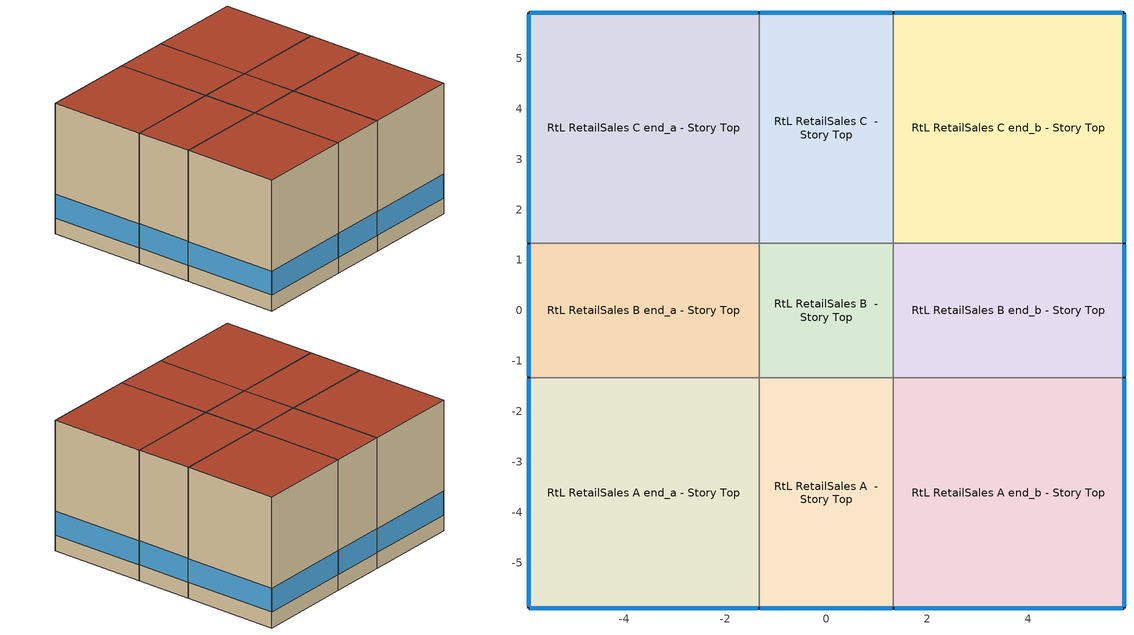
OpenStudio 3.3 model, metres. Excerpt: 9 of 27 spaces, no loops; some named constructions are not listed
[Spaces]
RtL RetailSales A end_a - Story Top
 floor adiabatic (DEER Uncarpeted 4in Slab Floor): -5.9,-5.9 -5.9,-1.33 -1.33,-1.33 -1.33,-5.9 z6.25
 wall outside: -5.9,-1.33 -5.9,-5.9 -1.33,-5.9 z6.25:12.5
 wall to RtL RetailSales B end_a - Story Top: -1.33,-1.33 -5.9,-1.33 z6.25:12.5
 wall to RtL RetailSales A  - Story Top: -1.33,-5.9 -1.33,-1.33 z6.25:12.5
 window: -5.9,-1.36 -5.9,-5.88 / -5.88,-5.9 -1.36,-5.9 z7.01:8.15
 roof outside: -1.33,-5.9 -1.33,-1.33 -5.9,-1.33 -5.9,-5.9 z12.5
RtL RetailSales B end_a - Story Top
 floor adiabatic (DEER Uncarpeted 4in Slab Floor): -5.9,-1.33 -5.9,1.33 -1.33,1.33 -1.33,-1.33 z6.25
 wall outside: -5.9,1.33 -5.9,-1.33 z6.25:12.5
 wall to RtL RetailSales C end_a - Story Top: -1.33,1.33 -5.9,1.33 z6.25:12.5
 wall to RtL RetailSales B  - Story Top: -1.33,-1.33 -1.33,1.33 z6.25:12.5
 window: -5.9,1.31 -5.9,-1.31 z7.01:8.16
 roof outside: -1.33,-1.33 -1.33,1.33 -5.9,1.33 -5.9,-1.33 z12.5
RtL RetailSales C end_a - Story Top
 floor adiabatic (DEER Uncarpeted 4in Slab Floor): -5.9,1.33 -5.9,5.9 -1.33,5.9 -1.33,1.33 z6.25
 wall outside: -1.33,5.9 -5.9,5.9 -5.9,1.33 z6.25:12.5
 wall to RtL RetailSales C  - Story Top: -1.33,1.33 -1.33,5.9 z6.25:12.5
 window: -5.9,5.88 -5.9,1.36 / -1.36,5.9 -5.88,5.9 z7.01:8.15
 roof outside: -1.33,1.33 -1.33,5.9 -5.9,5.9 -5.9,1.33 z12.5
RtL RetailSales A  - Story Top
 floor adiabatic (DEER Uncarpeted 4in Slab Floor): -1.33,-5.9 -1.33,-1.33 1.33,-1.33 1.33,-5.9 z6.25
 wall outside: -1.33,-5.9 1.33,-5.9 z6.25:12.5
 wall to RtL RetailSales B  - Story Top: 1.33,-1.33 -1.33,-1.33 z6.25:12.5
 wall to RtL RetailSales A end_b - Story Top: 1.33,-5.9 1.33,-1.33 z6.25:12.5
 window: -1.31,-5.9 1.31,-5.9 z7.01:8.16
 roof outside: 1.33,-5.9 1.33,-1.33 -1.33,-1.33 -1.33,-5.9 z12.5
RtL RetailSales B  - Story Top
 floor adiabatic (DEER Uncarpeted 4in Slab Floor): -1.33,-1.33 -1.33,1.33 1.33,1.33 1.33,-1.33 z6.25
 wall to RtL RetailSales C  - Story Top: 1.33,1.33 -1.33,1.33 z6.25:12.5
 wall to RtL RetailSales B end_b - Story Top: 1.33,-1.33 1.33,1.33 z6.25:12.5
 roof outside: 1.33,-1.33 1.33,1.33 -1.33,1.33 -1.33,-1.33 z12.5
RtL RetailSales C  - Story Top
 floor adiabatic (DEER Uncarpeted 4in Slab Floor): -1.33,1.33 -1.33,5.9 1.33,5.9 1.33,1.33 z6.25
 wall outside: 1.33,5.9 -1.33,5.9 z6.25:12.5
 wall to RtL RetailSales C end_b - Story Top: 1.33,1.33 1.33,5.9 z6.25:12.5
 window: 1.31,5.9 -1.31,5.9 z7.01:8.16
 roof outside: 1.33,1.33 1.33,5.9 -1.33,5.9 -1.33,1.33 z12.5
RtL RetailSales A end_b - Story Top
 floor adiabatic (DEER Uncarpeted 4in Slab Floor): 1.33,-5.9 1.33,-1.33 5.9,-1.33 5.9,-5.9 z6.25
 wall outside: 1.33,-5.9 5.9,-5.9 5.9,-1.33 z6.25:12.5
 wall to RtL RetailSales B end_b - Story Top: 5.9,-1.33 1.33,-1.33 z6.25:12.5
 window: 5.9,-5.88 5.9,-1.36 / 1.36,-5.9 5.88,-5.9 z7.01:8.15
 roof outside: 5.9,-5.9 5.9,-1.33 1.33,-1.33 1.33,-5.9 z12.5
RtL RetailSales B end_b - Story Top
 floor adiabatic (DEER Uncarpeted 4in Slab Floor): 1.33,-1.33 1.33,1.33 5.9,1.33 5.9,-1.33 z6.25
 wall outside: 5.9,-1.33 5.9,1.33 z6.25:12.5
 wall to RtL RetailSales C end_b - Story Top: 5.9,1.33 1.33,1.33 z6.25:12.5
 window: 5.9,-1.31 5.9,1.31 z7.01:8.16
 roof outside: 5.9,-1.33 5.9,1.33 1.33,1.33 1.33,-1.33 z12.5
RtL RetailSales C end_b - Story Top
 floor adiabatic (DEER Uncarpeted 4in Slab Floor): 1.33,1.33 1.33,5.9 5.9,5.9 5.9,1.33 z6.25
 wall outside: 5.9,1.33 5.9,5.9 1.33,5.9 z6.25:12.5
 window: 5.88,5.9 1.36,5.9 / 5.9,1.36 5.9,5.88 z7.01:8.15
 roof outside: 5.9,1.33 5.9,5.9 1.33,5.9 1.33,1.33 z12.5
[SizingPeriod:DesignDay] Barometric Pressure {Pa}=100977; Sky Clearness=0; Rain Indicator=No; Snow Indicator=No; Day of Month=21; Daylight Saving Time Indicator=No; Humidity Condition Type=Wetbulb; Dry-Bulb Temperature Range Modifier Type=DefaultMultipliers
Name | Maximum Dry-Bulb Temperature {C} | Daily Dry-Bulb Temperature Range {deltaC} | Wind Speed {m/s} | Wind Direction {deg} | Month | Day Type | Wetbulb or DewPoint at Maximum Dry-Bulb {C} | Solar Model Indicator | ASHRAE Clear Sky Optical Depth for Beam Irradiance | ASHRAE Clear Sky Optical Depth for Diffuse Irradiance
Fullerton Municipal Ann Htg 99% Condns DB 1 | 6 | 0 | 0.6 | 90 | 12 | WinterDesignDay | 6 | ASHRAEClearSky
Fullerton Municipal Ann Htg 99.6% Condns DB 1 | 4 | 0 | 0.6 | 90 | 12 | WinterDesignDay | 4 | ASHRAEClearSky
Fullerton Municipal Ann Htg Wind 99% Condns WS=>MCDB 1 | 18.7 | 0 | 7.3 | 90 | 12 | WinterDesignDay | 18.7 | ASHRAEClearSky
Fullerton Municipal April .4% Condns DB=>MCWB 1 | 36 | 10 | 3 | 200 | 4 | SummerDesignDay | 15.3 | ASHRAETau | 0.326 | 2.495
Fullerton Municipal April .4% Condns WB=>MCDB 1 | 26.9 | 10 | 3 | 200 | 4 | SummerDesignDay | 18.3 | ASHRAETau | 0.326 | 2.495
Fullerton Municipal August .4% Condns DB=>MCWB 1 | 36.2 | 10.7 | 3 | 200 | 8 | SummerDesignDay | 20.8 | ASHRAETau | 0.361 | 2.428
Fullerton Municipal August .4% Condns WB=>MCDB 1 | 32.3 | 10.7 | 3 | 200 | 8 | SummerDesignDay | 23.4 | ASHRAETau | 0.361 | 2.428
Fullerton Municipal December .4% Condns DB=>MCWB 1 | 27.2 | 12 | 3 | 200 | 12 | SummerDesignDay | 13.3 | ASHRAETau | 0.331 | 2.613
Fullerton Municipal December .4% Condns WB=>MCDB 1 | 21.1 | 12 | 3 | 200 | 12 | SummerDesignDay | 15.8 | ASHRAETau | 0.331 | 2.613
Fullerton Municipal February .4% Condns DB=>MCWB 1 | 30 | 10.8 | 3 | 200 | 2 | SummerDesignDay | 13.6 | ASHRAETau | 0.345 | 2.545
Fullerton Municipal February .4% Condns WB=>MCDB 1 | 25.1 | 10.8 | 3 | 200 | 2 | SummerDesignDay | 16.2 | ASHRAETau | 0.345 | 2.545
Fullerton Municipal January .4% Condns DB=>MCWB 1 | 28.9 | 12 | 3 | 200 | 1 | SummerDesignDay | 13.7 | ASHRAETau | 0.334 | 2.624
Fullerton Municipal January .4% Condns WB=>MCDB 1 | 23.3 | 12 | 3 | 200 | 1 | SummerDesignDay | 16.3 | ASHRAETau | 0.334 | 2.624
Fullerton Municipal July .4% Condns DB=>MCWB 1 | 33.9 | 9.9 | 3 | 200 | 7 | SummerDesignDay | 21.4 | ASHRAETau | 0.35 | 2.411
Fullerton Municipal July .4% Condns WB=>MCDB 1 | 31.6 | 9.9 | 3 | 200 | 7 | SummerDesignDay | 23.6 | ASHRAETau | 0.35 | 2.411
Fullerton Municipal June .4% Condns DB=>MCWB 1 | 33.8 | 8.7 | 3 | 200 | 6 | SummerDesignDay | 20.6 | ASHRAETau | 0.336 | 2.423
Fullerton Municipal June .4% Condns WB=>MCDB 1 | 30.6 | 8.7 | 3 | 200 | 6 | SummerDesignDay | 21.6 | ASHRAETau | 0.336 | 2.423
Fullerton Municipal March .4% Condns DB=>MCWB 1 | 32.1 | 10.4 | 3 | 200 | 3 | SummerDesignDay | 15.9 | ASHRAETau | 0.338 | 2.524
Fullerton Municipal March .4% Condns WB=>MCDB 1 | 26 | 10.4 | 3 | 200 | 3 | SummerDesignDay | 17.8 | ASHRAETau | 0.338 | 2.524
Fullerton Municipal May .4% Condns DB=>MCWB 1 | 34 | 9.1 | 3 | 200 | 5 | SummerDesignDay | 17.1 | ASHRAETau | 0.338 | 2.431
Fullerton Municipal May .4% Condns WB=>MCDB 1 | 27.5 | 9.1 | 3 | 200 | 5 | SummerDesignDay | 20.3 | ASHRAETau | 0.338 | 2.431
Fullerton Municipal November .4% Condns DB=>MCWB 1 | 32.4 | 12.1 | 3 | 200 | 11 | SummerDesignDay | 15.7 | ASHRAETau | 0.333 | 2.61
Fullerton Municipal November .4% Condns WB=>MCDB 1 | 23.3 | 12.1 | 3 | 200 | 11 | SummerDesignDay | 17.6 | ASHRAETau | 0.333 | 2.61
Fullerton Municipal October .4% Condns DB=>MCWB 1 | 34.9 | 11 | 3 | 200 | 10 | SummerDesignDay | 18.2 | ASHRAETau | 0.36 | 2.479
Fullerton Municipal October .4% Condns WB=>MCDB 1 | 29.1 | 11 | 3 | 200 | 10 | SummerDesignDay | 21.6 | ASHRAETau | 0.36 | 2.479
Fullerton Municipal September .4% Condns DB=>MCWB 1 | 37.8 | 11 | 3 | 200 | 9 | SummerDesignDay | 20.5 | ASHRAETau | 0.347 | 2.519
Fullerton Municipal September .4% Condns WB=>MCDB 1 | 32.2 | 11 | 3 | 200 | 9 | SummerDesignDay | 23.2 | ASHRAETau | 0.347 | 2.519
[Schedule:Ruleset]
Name | Default Day Schedule | Summer Design Day Schedule | Winter Design Day Schedule
Clothing Schedule | Clothing Schedule Default Winter Clothes
D_RtL_OffGen_Occup_Yr | D_RtL_OffGen_Occup_Yr Default | D_RtL_OffGen_Occup_Yr Summer Design Day | D_RtL_OffGen_Occup_Yr Winter Design Day
D17_RtL_OffGen_LF_Yr | D17_RtL_OffGen_LF_Yr Default | D17_RtL_OffGen_LF_Yr Summer Design Day | D17_RtL_OffGen_LF_Yr Winter Design Day
D_RFF_Ktchn_Misc_Yr | D_RFF_Ktchn_Misc_Yr Default | D_RFF_Ktchn_Misc_Yr Summer Design Day | D_RFF_Ktchn_Misc_Yr Winter Design Day
D_RtL_OffGen_Misc_Yr | D_RtL_OffGen_Misc_Yr Default | D_RtL_OffGen_Misc_Yr Summer Design Day | D_RtL_OffGen_Misc_Yr Winter Design Day
D17_RtL_Sales_LF_Yr | D17_RtL_Sales_LF_Yr Default | D17_RtL_Sales_LF_Yr Summer Design Day | D17_RtL_Sales_LF_Yr Winter Design Day
D17_RtL_Work_LF_Yr | D17_RtL_Work_LF_Yr Default | D17_RtL_Work_LF_Yr Summer Design Day | D17_RtL_Work_LF_Yr Winter Design Day
[Schedule:Day]
Clothing Schedule Default Winter Clothes; D_RtL_OffGen_Occup_Yr Summer Design Day; D17_RtL_OffGen_LF_Yr Summer Design Day; D_RFF_Ktchn_Misc_Yr Summer Design Day; D_RFF_Ktchn_Cook_Yr Summer Design Day; D_RtL_OffGen_Misc_Yr Summer Design Day; D17_RtL_Sales_LF_Yr Summer Design Day; D_RtL_Sales_Misc_Yr Summer Design Day; D_RtL_Stock_Occup_Yr Summer Design Day; D17_RtL_Stock_LF_Yr Summer Design Day; D_RtL_Stock_Misc_Yr Summer Design Day; D_RtL_AutoShop_Occup_Yr Summer Design Day; D17_RtL_Work_LF_Yr Summer Design Day; D_RtL_AutoShop_Misc_Yr Summer Design Day: 24, 0, 1
Clothing Schedule Summer Clothes: 24, 0, 0.5
Air Velocity Schedule Default: 24, 0, 0.2
Work Efficiency Schedule Default; D_RtL_OffGen_Occup_Yr Winter Design Day; D17_RtL_OffGen_LF_Yr Winter Design Day; D_RFF_Ktchn_Misc_Yr Winter Design Day; D_RFF_Ktchn_Cook_Yr Winter Design Day; D_RtL_OffGen_Misc_Yr Winter Design Day; D17_RtL_Sales_LF_Yr Winter Design Day; D_RtL_Sales_Misc_Yr Winter Design Day; D_RtL_Stock_Occup_Yr Winter Design Day; D17_RtL_Stock_LF_Yr Winter Design Day; D_RtL_Stock_Misc_Yr Winter Design Day; D_RtL_AutoShop_Occup_Yr Winter Design Day; D17_RtL_Work_LF_Yr Winter Design Day; D_RtL_AutoShop_Misc_Yr Winter Design Day: 24, 0, 0
D_RtL_OffGen_Occup_Yr Default: Yes, 7, 15, 0, 7, 25, 0.0833333, 7, 35, 0.166667, 7, 45, 0.25, 7, 55, 0.333333, 8, 5, 0.416667, 8, 15, 0.5, 8, 24, 0.541667, 8, 34, 0.583333, 8, 44, 0.625, 8, 54, 0.666667, 9, 4, 0.708333, 9, 14, 0.75, 9, 15, 0.75, 14, 37, 0.75, 14, 47, 0.689394, 14, 57, 0.628788, 15, 7, 0.568182, 15, 17, 0.507576, 15, 18, 0.5, 24, 0, 0
D_RtL_OffGen_Occup_Yr Sat Day: Yes, 7, 15, 0, 7, 25, 0.00833333, 7, 35, 0.0166667, 7, 45, 0.025, 7, 55, 0.0333333, 8, 5, 0.0416667, 8, 15, 0.05, 8, 24, 0.125, 8, 34, 0.2, 8, 44, 0.275, 8, 54, 0.35, 9, 4, 0.425, 9, 14, 0.5, 9, 15, 0.5, 14, 37, 0.5, 14, 47, 0.451515, 14, 57, 0.40303, 15, 7, 0.354545, 15, 17, 0.306061, 15, 18, 0.3, 24, 0, 0
D_RtL_OffGen_Occup_Yr Sun Day: Yes, 7, 15, 0, 7, 25, 0.0166667, 7, 35, 0.0333333, 7, 45, 0.05, 7, 55, 0.0666667, 8, 5, 0.0833333, 8, 15, 0.1, 8, 24, 0.108333, 8, 34, 0.116667, 8, 44, 0.125, 8, 54, 0.133333, 9, 4, 0.141667, 9, 14, 0.15, 9, 15, 0.15, 9, 45, 0.15, 9, 54, 0.141667, 10, 4, 0.133333, 10, 14, 0.125, 10, 24, 0.116667, 10, 34, 0.108333, 10, 44, 0.1, 10, 54, 0.0916667, 11, 4, 0.0833333, 11, 14, 0.075, 11, 24, 0.0666667, 11, 34, 0.0583333, 11, 44, 0.05, 11, 45, 0.05, 11, 54, 0.0277778, 12, 4, 0.00555556, 12, 7, 0, 24, 0, 0
D17_RtL_OffGen_LF_Yr Default: Yes, 6, 15, 0.05, 6, 25, 0.0570167, 6, 35, 0.0640333, 6, 45, 0.07105, 6, 55, 0.0780667, 7, 5, 0.0850833, 7, 15, 0.0921, 7, 25, 0.218417, 7, 35, 0.344733, 7, 45, 0.47105, 7, 55, 0.597367, 8, 5, 0.723683, 8, 15, 0.85, 14, 7, 0.85, 14, 17, 0.79386, 14, 27, 0.737719, 14, 37, 0.681579, 14, 47, 0.625439, 14, 57, 0.569298, 15, 7, 0.513158, 15, 17, 0.457018, 15, 27, 0.400877, 15, 37, 0.344737, 15, 47, 0.288596, 15, 57, 0.232456, 16, 7, 0.176316, 16, 17, 0.120175, 16, 27, 0.0640351, 16, 30, 0.05, 24, 0, 0.05
D17_RtL_OffGen_LF_Yr Wknd Day: Yes, 7, 15, 0.05, 7, 25, 0.0853, 7, 35, 0.1206, 7, 45, 0.1559, 7, 55, 0.1912, 8, 5, 0.2265, 8, 15, 0.2618, 8, 24, 0.293167, 8, 34, 0.324533, 8, 44, 0.3559, 8, 54, 0.387267, 9, 4, 0.418633, 9, 14, 0.45, 9, 15, 0.45, 15, 18, 0.45, 15, 28, 0.067803, 15, 38, 0.0621061, 15, 48, 0.0564091, 15, 58, 0.0507121, 16, 0, 0.05, 24, 0, 0.05
D_RFF_Ktchn_Misc_Yr Default: Yes, 4, 15, 0.15, 4, 25, 0.175, 4, 35, 0.2, 4, 45, 0.225, 4, 55, 0.25, 5, 5, 0.275, 5, 15, 0.3, 5, 25, 0.325, 5, 35, 0.35, 5, 45, 0.375, 5, 55, 0.4, 6, 5, 0.425, 6, 15, 0.45, 6, 25, 0.458333, 6, 35, 0.466667, 6, 45, 0.475, 6, 55, 0.483333, 7, 5, 0.491667, 7, 15, 0.5, 9, 15, 0.5, 9, 24, 0.55, 9, 34, 0.6, 9, 44, 0.65, 9, 54, 0.7, 10, 4, 0.75, 10, 14, 0.8, 10, 15, 0.8, 10, 24, 0.833333, 10, 34, 0.866667, 10, 44, 0.9, 10, 54, 0.933333, 11, 4, 0.966667, 11, 14, 1, 11, 15, 1, 18, 0, 1, 18, 10, 0.991667, 18, 20, 0.983333, 18, 30, 0.975, 18, 40, 0.966667, 18, 50, 0.958333, 19, 0, 0.95, 19, 10, 0.933333, 19, 20, 0.916667, 19, 30, 0.9, 19, 40, 0.883333, 19, 50, 0.866667, 20, 0, 0.85, 20, 10, 0.733333, 20, 20, 0.616667, 20, 30, 0.5, 20, 40, 0.383333, 20, 50, 0.266667, 21, 0, 0.15, 24, 0, 0.15
D_RFF_Ktchn_Misc_Yr Wknd Day: Yes, 4, 15, 0.15, 4, 25, 0.175, 4, 35, 0.2, 4, 45, 0.225, 4, 55, 0.25, 5, 5, 0.275, 5, 15, 0.3, 5, 25, 0.325, 5, 35, 0.35, 5, 45, 0.375, 5, 55, 0.4, 6, 5, 0.425, 6, 15, 0.45, 6, 25, 0.458333, 6, 35, 0.466667, 6, 45, 0.475, 6, 55, 0.483333, 7, 5, 0.491667, 7, 15, 0.5, 9, 15, 0.5, 9, 24, 0.55, 9, 34, 0.6, 9, 44, 0.65, 9, 54, 0.7, 10, 4, 0.75, 10, 14, 0.8, 10, 15, 0.8, 10, 24, 0.833333, 10, 34, 0.866667, 10, 44, 0.9, 10, 54, 0.933333, 11, 4, 0.966667, 11, 14, 1, 11, 15, 1, 18, 0, 1, 18, 10, 0.991667, 18, 20, 0.983333, 18, 30, 0.975, 18, 40, 0.966667, 18, 50, 0.958333, 19, 0, 0.95, 19, 10, 0.9, 19, 20, 0.85, 19, 30, 0.8, 19, 40, 0.75, 19, 50, 0.7, 20, 0, 0.65, 20, 10, 0.566667, 20, 20, 0.483333, 20, 30, 0.4, 20, 40, 0.316667, 20, 50, 0.233333, 21, 0, 0.15, 24, 0, 0.15
D_RFF_Ktchn_Cook_Yr Default: Yes, 0, 10, 0.0812549, 0, 20, 0.0928627, 0, 30, 0.104471, 0, 40, 0.116078, 0, 50, 0.127686, 1, 0, 0.139294, 1, 10, 0.150902, 1, 20, 0.16251, 1, 30, 0.174118, 1, 40, 0.185725, 1, 50, 0.197333, 2, 0, 0.208941, 2, 10, 0.220549, 2, 20, 0.232157, 2, 30, 0.243765, 2, 40, 0.255373, 2, 50, 0.26698, 3, 0, 0.278588, 3, 10, 0.290196, 3, 15, 0.296, 3, 24, 0.320667, 3, 34, 0.345333, 3, 44, 0.37, 3, 54, 0.394667, 4, 4, 0.419333, 4, 15, 0.444, 4, 25, 0.448833, 4, 35, 0.453667, 4, 45, 0.4585, 4, 55, 0.463333, 5, 5, 0.468167, 5, 15, 0.473, 5, 25, 0.458333, 5, 35, 0.443667, 5, 45, 0.429, 5, 55, 0.414333, 6, 5, 0.399667, 6, 15, 0.385, 6, 25, 0.370167, 6, 35, 0.355333, 6, 45, 0.3405, 6, 55, 0.325667, 7, 5, 0.310833, 7, 15, 0.296, 14, 37, 0.296, 14, 47, 0.34303, 14, 57, 0.390061, 15, 7, 0.437091, 15, 17, 0.484121, 15, 18, 0.49, 16, 0, 0.325, 16, 10, 0.320833, 16, 20, 0.316667, 16, 30, 0.3125, 16, 40, 0.308333, 16, 50, 0.304167, 17, 0, 0.3, 17, 10, 0.291667, 17, 20, 0.283333, 17, 30, 0.275, 17, 40, 0.266667, 17, 50, 0.258333, 18, 0, 0.25, 18, 10, 0.228, 18, 20, 0.206, 18, 30, 0.184, 18, 40, 0.162, 18, 50, 0.14, 19, 0, 0.118, 19, 10, 0.0983333, 19, 20, 0.0786667, 19, 30, 0.059, 19, 40, 0.0393333, 19, 50, 0.0196667, 20, 0, 0, 23, 0, 0, 23, 10, 0.0116078, 23, 20, 0.0232157, 23, 30, 0.0348235, 23, 40, 0.0464314, 23, 50, 0.0580392, 24, 0, 0.0696471
D_RtL_All_C_Inf_Yr Default; D_RtL_All_C_Inf_Yr Winter Design Day; D_RtL_All_C_Inf_Yr Summer Design Day: 8, 0, 1, 23, 0, 0.5, 24, 0, 1
D_RtL_OffGen_Misc_Yr Default: Yes, 7, 15, 0.4, 7, 25, 0.45, 7, 35, 0.5, 7, 45, 0.55, 7, 55, 0.6, 8, 5, 0.65, 8, 15, 0.7, 8, 24, 0.741667, 8, 34, 0.783333, 8, 44, 0.825, 8, 54, 0.866667, 9, 4, 0.908333, 9, 14, 0.95, 9, 15, 0.95, 14, 7, 0.95, 14, 17, 0.911404, 14, 27, 0.872807, 14, 37, 0.834211, 14, 47, 0.795614, 14, 57, 0.757018, 15, 7, 0.718421, 15, 17, 0.679825, 15, 27, 0.641228, 15, 37, 0.602632, 15, 47, 0.564035, 15, 57, 0.525439, 16, 7, 0.486842, 16, 17, 0.448246, 16, 27, 0.409649, 16, 30, 0.4, 24, 0, 0.4
D_RtL_OffGen_Misc_Yr Sat Day: Yes, 7, 15, 0.4, 7, 25, 0.433333, 7, 35, 0.466667, 7, 45, 0.5, 7, 55, 0.533333, 8, 5, 0.566667, 8, 15, 0.6, 8, 24, 0.625, 8, 34, 0.65, 8, 44, 0.675, 8, 54, 0.7, 9, 4, 0.725, 9, 14, 0.75, 9, 15, 0.75, 14, 7, 0.75, 14, 17, 0.725439, 14, 27, 0.700877, 14, 37, 0.676316, 14, 47, 0.651754, 14, 57, 0.627193, 15, 7, 0.602632, 15, 17, 0.57807, 15, 27, 0.553509, 15, 37, 0.528947, 15, 47, 0.504386, 15, 57, 0.479825, 16, 7, 0.455263, 16, 17, 0.430702, 16, 27, 0.40614, 16, 30, 0.4, 24, 0, 0.4
D_RtL_OffGen_Misc_Yr Sun Day: Yes, 20, 30, 0.4, 24, 0, 0.4
D17_RtL_Sales_LF_Yr Default: Yes, 5, 15, 0.15, 5, 25, 0.166667, 5, 35, 0.183333, 5, 45, 0.2, 5, 55, 0.216667, 6, 5, 0.233333, 6, 15, 0.25, 6, 25, 0.271667, 6, 35, 0.293333, 6, 45, 0.315, 6, 55, 0.336667, 7, 5, 0.358333, 7, 15, 0.38, 7, 25, 0.4, 7, 35, 0.42, 7, 45, 0.44, 7, 55, 0.46, 8, 5, 0.48, 8, 15, 0.5, 8, 24, 0.531667, 8, 34, 0.563333, 8, 44, 0.595, 8, 54, 0.626667, 9, 4, 0.658333, 9, 14, 0.69, 9, 15, 0.69, 9, 24, 0.7, 9, 34, 0.71, 9, 44, 0.72, 9, 54, 0.73, 10, 4, 0.74, 10, 14, 0.75, 10, 15, 0.75, 10, 24, 0.758333, 10, 34, 0.766667, 10, 44, 0.775, 10, 54, 0.783333, 11, 4, 0.791667, 11, 14, 0.8, 11, 15, 0.8, 15, 18, 0.8, 15, 28, 0.601515, 15, 38, 0.55303, 15, 48, 0.504545, 15, 58, 0.456061, 16, 0, 0.45, 16, 10, 0.425, 16, 20, 0.4, 16, 30, 0.375, 16, 40, 0.35, 16, 50, 0.325, 17, 0, 0.3, 17, 10, 0.291667, 17, 20, 0.283333, 17, 30, 0.275, 17, 40, 0.266667, 17, 50, 0.258333, 18, 0, 0.25, 18, 10, 0.233333, 18, 20, 0.216667, 18, 30, 0.2, 18, 40, 0.183333, 18, 50, 0.166667, 19, 0, 0.15, 24, 0, 0.15
D17_RtL_Sales_LF_Yr Wknd Day: Yes, 5, 15, 0.15, 5, 25, 0.16, 5, 35, 0.17, 5, 45, 0.18, 5, 55, 0.19, 6, 5, 0.2, 6, 15, 0.21, 6, 25, 0.226667, 6, 35, 0.243333, 6, 45, 0.26, 6, 55, 0.276667, 7, 5, 0.293333, 7, 15, 0.31, 7, 25, 0.33, 7, 35, 0.35, 7, 45, 0.37, 7, 55, 0.39, 8, 5, 0.41, 8, 15, 0.43, 8, 24, 0.446667, 8, 34, 0.463333, 8, 44, 0.48, 8, 54, 0.496667, 9, 4, 0.513333, 9, 14, 0.53, 9, 15, 0.53, 9, 24, 0.541667, 9, 34, 0.553333, 9, 44, 0.565, 9, 54, 0.576667, 10, 4, 0.588333, 10, 14, 0.6, 10, 15, 0.6, 13, 37, 0.6, 13, 47, 0.591667, 13, 57, 0.583333, 14, 7, 0.575, 14, 17, 0.566667, 14, 27, 0.558333, 14, 37, 0.55, 14, 47, 0.537879, 14, 57, 0.525758, 15, 7, 0.513636, 15, 17, 0.501515, 15, 18, 0.5, 15, 28, 0.385152, 15, 38, 0.380303, 15, 48, 0.375455, 15, 58, 0.370606, 16, 0, 0.37, 16, 10, 0.343333, 16, 20, 0.316667, 16, 30, 0.29, 16, 40, 0.263333, 16, 50, 0.236667, 17, 0, 0.21, 17, 10, 0.2, 17, 20, 0.19, 17, 30, 0.18, 17, 40, 0.17, 17, 50, 0.16, 18, 0, 0.15, 24, 0, 0.15
D_RtL_Sales_Misc_Yr Default; D_RtL_Stock_Misc_Yr Default: Yes, 7, 45, 0, 18, 30, 1, 24, 0, 0
D_RtL_Stock_Occup_Yr Default: Yes, 7, 45, 0, 15, 7, 0.6, 24, 0, 0
DEER Activity 220W/person Default: Yes, 20, 30, 220, 24, 0, 220
DEER Activity 220W/person Winter Design Day; DEER Activity 220W/person Summer Design Day: 24, 0, 220
D17_RtL_Stock_LF_Yr Default: Yes, 7, 45, 0.05, 18, 30, 0.5, 24, 0, 0.05
D_RtL_AutoShop_Occup_Yr Default: Yes, 7, 15, 0, 7, 25, 0.116667, 7, 35, 0.233333, 7, 45, 0.35, 7, 55, 0.466667, 8, 5, 0.583333, 8, 15, 0.7, 8, 24, 0.716667, 8, 34, 0.733333, 8, 44, 0.75, 8, 54, 0.766667, 9, 4, 0.783333, 9, 14, 0.8, 9, 15, 0.8, 9, 24, 0.816667, 9, 34, 0.833333, 9, 44, 0.85, 9, 54, 0.866667, 10, 4, 0.883333, 10, 14, 0.9, 10, 15, 0.9, 10, 24, 0.916667, 10, 34, 0.933333, 10, 44, 0.95, 10, 54, 0.966667, 11, 4, 0.983333, 11, 14, 1, 11, 15, 1, 17, 0, 1, 17, 10, 0.983333, 17, 20, 0.966667, 17, 30, 0.95, 17, 40, 0.933333, 17, 50, 0.916667, 18, 0, 0.9, 18, 10, 0.883333, 18, 20, 0.866667, 18, 30, 0.85, 18, 40, 0.833333, 18, 50, 0.816667, 19, 0, 0.8, 19, 10, 0.666667, 19, 20, 0.533333, 19, 30, 0.4, 19, 40, 0.266667, 19, 50, 0.133333, 20, 0, 0, 24, 0, 0
D17_RtL_Work_LF_Yr Default: Yes, 5, 45, 0.05, 5, 55, 0.075, 6, 5, 0.1, 6, 15, 0.125, 6, 25, 0.15, 6, 35, 0.175, 6, 45, 0.2, 6, 55, 0.225, 7, 5, 0.25, 7, 15, 0.275, 7, 25, 0.3, 7, 35, 0.325, 7, 45, 0.35, 7, 55, 0.375, 8, 5, 0.4, 8, 15, 0.425, 8, 25, 0.45, 8, 35, 0.475, 8, 45, 0.5, 8, 55, 0.525, 9, 5, 0.55, 9, 15, 0.575, 9, 24, 0.6, 9, 34, 0.625, 9, 44, 0.65, 9, 45, 0.65, 18, 0, 0.65, 18, 10, 0.57105, 18, 20, 0.4921, 18, 30, 0.41315, 18, 40, 0.3342, 18, 50, 0.25525, 19, 0, 0.1763, 19, 10, 0.15525, 19, 20, 0.1342, 19, 30, 0.11315, 19, 40, 0.0921, 19, 50, 0.07105, 20, 0, 0.05, 24, 0, 0.05
D17_RtL_Work_LF_Yr Wknd Day: Yes, 5, 45, 0.05, 5, 55, 0.071875, 6, 5, 0.09375, 6, 15, 0.115625, 6, 25, 0.1375, 6, 35, 0.159375, 6, 45, 0.18125, 6, 55, 0.203125, 7, 5, 0.225, 7, 15, 0.246875, 7, 25, 0.26875, 7, 35, 0.290625, 7, 45, 0.3125, 7, 55, 0.334375, 8, 5, 0.35625, 8, 15, 0.378125, 8, 25, 0.4, 8, 35, 0.421875, 8, 45, 0.44375, 8, 55, 0.465625, 9, 5, 0.4875, 9, 15, 0.509375, 9, 24, 0.53125, 9, 34, 0.553125, 9, 44, 0.575, 9, 45, 0.575, 18, 0, 0.575, 18, 10, 0.505917, 18, 20, 0.436833, 18, 30, 0.36775, 18, 40, 0.298667, 18, 50, 0.229583, 19, 0, 0.1605, 19, 10, 0.142083, 19, 20, 0.123667, 19, 30, 0.10525, 19, 40, 0.0868333, 19, 50, 0.0684167, 20, 0, 0.05, 24, 0, 0.05
D_RtL_AutoShop_Misc_Yr Default: Yes, 5, 45, 0.05, 5, 55, 0.0895833, 6, 5, 0.129167, 6, 15, 0.16875, 6, 25, 0.208333, 6, 35, 0.247917, 6, 45, 0.2875, 6, 55, 0.327083, 7, 5, 0.366667, 7, 15, 0.40625, 7, 25, 0.445833, 7, 35, 0.485417, 7, 45, 0.525, 7, 55, 0.564583, 8, 5, 0.604167, 8, 15, 0.64375, 8, 25, 0.683333, 8, 35, 0.722917, 8, 45, 0.7625, 8, 55, 0.802083, 9, 5, 0.841667, 9, 15, 0.88125, 9, 24, 0.920833, 9, 34, 0.960417, 9, 44, 1, 9, 45, 1, 18, 0, 1, 18, 10, 0.875, 18, 20, 0.75, 18, 30, 0.625, 18, 40, 0.5, 18, 50, 0.375, 19, 0, 0.25, 19, 10, 0.216667, 19, 20, 0.183333, 19, 30, 0.15, 19, 40, 0.116667, 19, 50, 0.0833333, 20, 0, 0.05, 24, 0, 0.05
27 space(s) Occ Sch Sunday 1: Yes, 6, 15, 0, 6, 25, 0.0014298, 6, 35, 0.00285961, 6, 45, 0.00428941, 6, 55, 0.00571921, 7, 5, 0.00714902, 7, 15, 0.00857882, 7, 25, 0.00959473, 7, 35, 0.0106106, 7, 45, 0.0116266, 7, 55, 0.0126425, 8, 5, 0.0136584, 8, 15, 0.0146743, 8, 24, 0.0146618, 8, 34, 0.0146492, 8, 44, 0.0146367, 8, 54, 0.0146241, 9, 4, 0.0146116, 9, 14, 0.014599, 9, 15, 0.014599, 9, 24, 0.0121659, 9, 34, 0.0097327, 9, 44, 0.00729952, 9, 54, 0.00486635, 10, 4, 0.00243317, 10, 14, 5.18662e-17, 10, 15, 0, 10, 24, 0.00176958, 10, 34, 0.00353916, 10, 44, 0.00530874, 10, 54, 0.00707832, 10, 56, 0.00729952, 11, 6, 0.00180835, 11, 16, 0.00354144, 11, 26, 0.00527454, 11, 36, 0.00700763, 11, 37, 0.00722427, 11, 47, 0.00602022, 11, 57, 0.00481618, 12, 7, 0.00361213, 12, 17, 0.00240809, 12, 27, 0.00120404, 12, 37, 0, 13, 37, 0, 13, 47, 7.52528e-05, 13, 57, 0.000150506, 14, 7, 0.000225758, 14, 17, 0.000301011, 14, 27, 0.000376264, 14, 37, 0.000451517, 14, 47, 0.00561432, 14, 57, 0.0107771, 15, 7, 0.0159399, 15, 17, 0.0211027, 15, 18, 0.0217481, 16, 0, 0, 16, 10, 0.00849102, 16, 20, 0.016982, 16, 30, 0.0254731, 16, 40, 0.0339641, 16, 50, 0.0424551, 17, 0, 0.0509461, 17, 10, 0.0436843, 17, 20, 0.0364224, 17, 30, 0.0291605, 17, 40, 0.0218986, 17, 50, 0.0146367, 18, 0, 0.00737477, 18, 10, 0.00628361, 18, 20, 0.00519244, 18, 30, 0.00410128, 18, 40, 0.00301011, 18, 50, 0.00191895, 19, 0, 0.000827781, 19, 10, 0.000689817, 19, 20, 0.000551854, 19, 30, 0.00041389, 19, 40, 0.000275927, 19, 50, 0.000137963, 20, 0, 0, 24, 0, 0
27 space(s) Occ Sch Saturday 1: Yes, 6, 15, 0, 6, 25, 0.00141726, 6, 35, 0.00283452, 6, 45, 0.00425178, 6, 55, 0.00566904, 7, 5, 0.00708631, 7, 15, 0.00850357, 7, 25, 0.00958219, 7, 35, 0.0106608, 7, 45, 0.0117394, 7, 55, 0.0128181, 8, 5, 0.0138967, 8, 15, 0.0149753, 8, 24, 0.0149251, 8, 34, 0.014875, 8, 44, 0.0148248, 8, 54, 0.0147746, 9, 4, 0.0147245, 9, 14, 0.0146743, 9, 15, 0.0146743, 9, 24, 0.0122411, 9, 34, 0.00980795, 9, 44, 0.00737477, 9, 54, 0.0049416, 10, 4, 0.00250843, 10, 14, 7.52528e-05, 10, 15, 7.52528e-05, 10, 24, 0.00182659, 10, 34, 0.00357793, 10, 44, 0.00532927, 10, 54, 0.0070806, 10, 56, 0.00729952, 11, 6, 0.00176958, 11, 16, 0.00353916, 11, 26, 0.00530874, 11, 36, 0.00707832, 11, 37, 0.00729952, 11, 47, 0.00608293, 11, 57, 0.00486635, 12, 7, 0.00364976, 12, 17, 0.00243317, 12, 27, 0.00121659, 12, 37, 0, 13, 37, 0, 13, 47, 0.000100337, 13, 57, 0.000200674, 14, 7, 0.000301011, 14, 17, 0.000401348, 14, 27, 0.000501685, 14, 37, 0.000602022, 14, 47, 0.00567361, 14, 57, 0.0107452, 15, 7, 0.0158168, 15, 17, 0.0208884, 15, 18, 0.0215223, 16, 0, 0, 16, 10, 0.00849102, 16, 20, 0.016982, 16, 30, 0.0254731, 16, 40, 0.0339641, 16, 50, 0.0424551, 17, 0, 0.0509461, 17, 10, 0.0436843, 17, 20, 0.0364224, 17, 30, 0.0291605, 17, 40, 0.0218986, 17, 50, 0.0146367, 18, 0, 0.00737477, 18, 10, 0.00628361, 18, 20, 0.00519244, 18, 30, 0.00410128, 18, 40, 0.00301011, 18, 50, 0.00191895, 19, 0, 0.000827781, 19, 10, 0.000689817, 19, 20, 0.000551854, 19, 30, 0.00041389, 19, 40, 0.000275927, 19, 50, 0.000137963, 20, 0, 0, 24, 0, 0
27 space(s) Occ Sch Sunday 2; 27 space(s) Occ Sch Sunday 3: Yes, 6, 45, 0, 7, 45, 1, 8, 45, 1, 9, 45, 1, 10, 45, 0, 11, 45, 1, 12, 7, 1, 14, 7, 0, 15, 7, 1, 16, 7, 1, 16, 30, 0, 17, 30, 1, 18, 30, 1, 19, 30, 1, 24, 0, 0
27 space(s) Occ Sch Saturday 2; 27 space(s) Occ Sch Saturday 3: Yes, 6, 45, 0, 7, 45, 1, 8, 45, 1, 9, 45, 1, 10, 45, 1, 11, 45, 1, 12, 7, 1, 14, 7, 0, 15, 7, 1, 16, 7, 1, 16, 30, 0, 17, 30, 1, 18, 30, 1, 19, 30, 1, 24, 0, 0
D_RtL_All_Fan_Yr Default: Yes, 7, 45, 0, 19, 30, 1, 24, 0, 0
D_RtL_All_Fan_Yr Winter Design Day; D_RtL_All_Fan_Yr Summer Design Day: 8, 0, 0, 23, 0, 1, 24, 0, 0
[Schedule:Rule] Date Specification Type=DateRange; Start Day=1
Name | Schedule Ruleset | Rule Order | Day Schedule | Start Month | End Month | End Day | Apply Saturday | Apply Sunday
Schedule Rule 1 | Clothing Schedule | 0 | Clothing Schedule Summer Clothes | 5 | 9 | 30
Schedule Rule 3 | D_RtL_OffGen_Occup_Yr | 1 | D_RtL_OffGen_Occup_Yr Sat Day | 1 | 12 | 31 | Yes
Schedule Rule 4 | D_RtL_OffGen_Occup_Yr | 0 | D_RtL_OffGen_Occup_Yr Sun Day | 1 | 12 | 31 |  | Yes
Schedule Rule 6 | D17_RtL_OffGen_LF_Yr | 0 | D17_RtL_OffGen_LF_Yr Wknd Day | 1 | 12 | 31 | Yes | Yes
Schedule Rule 8 | D_RFF_Ktchn_Misc_Yr | 0 | D_RFF_Ktchn_Misc_Yr Wknd Day | 1 | 12 | 31 | Yes | Yes
Schedule Rule 10 | D_RtL_OffGen_Misc_Yr | 1 | D_RtL_OffGen_Misc_Yr Sat Day | 1 | 12 | 31 | Yes
Schedule Rule 11 | D_RtL_OffGen_Misc_Yr | 0 | D_RtL_OffGen_Misc_Yr Sun Day | 1 | 12 | 31 |  | Yes
Schedule Rule 13 | D17_RtL_Sales_LF_Yr | 0 | D17_RtL_Sales_LF_Yr Wknd Day | 1 | 12 | 31 | Yes | Yes
Schedule Rule 15 | D17_RtL_Work_LF_Yr | 0 | D17_RtL_Work_LF_Yr Wknd Day | 1 | 12 | 31 | Yes | Yes
[Schedule:Constant]
Always Off Discrete: Value=0
[Curve:Cubic]
Name | Coefficient1 Constant | Coefficient2 x | Coefficient3 x**2 | Coefficient4 x**3 | Minimum Value of x | Maximum Value of x
Zone RtL RetailSales A end_a - Story Ground PTHP Htg Coil Htg Cap Func of Temp Curve; Zone RtL RetailSales A end_b - Story Ground PTHP Htg Coil Htg Cap Func of Temp Curve; Zone RtL RetailSales B end_a - Story Ground PTHP Htg Coil Htg Cap Func of Temp Curve; Zone RtL RetailSales B end_b - Story Ground PTHP Htg Coil Htg Cap Func of Temp Curve; Zone RtL RetailSales C end_a - Story Ground PTHP Htg Coil Htg Cap Func of Temp Curve; Zone RtL RetailSales C end_b - Story Ground PTHP Htg Coil Htg Cap Func of Temp Curve; Zone RtL StockRoom A  - Story Ground PTHP Htg Coil Htg Cap Func of Temp Curve; Zone RtL StockRoom B  - Story Ground PTHP Htg Coil Htg Cap Func of Temp Curve; Zone RtL StockRoom C  - Story Ground PTHP Htg Coil Htg Cap Func of Temp Curve; Zone RtL Work A  - Story Ground PTHP Htg Coil Htg Cap Func of Temp Curve; Zone RtL Work B  - Story Ground PTHP Htg Coil Htg Cap Func of Temp Curve; Zone RtL Work C  - Story Ground PTHP Htg Coil Htg Cap Func of Temp Curve; Zone RtL RetailSales A  - Story Top PTHP Htg Coil Htg Cap Func of Temp Curve; Zone RtL RetailSales A end_a - Story Top PTHP Htg Coil Htg Cap Func of Temp Curve; Zone RtL RetailSales A end_b - Story Top PTHP Htg Coil Htg Cap Func of Temp Curve; Zone RtL RetailSales B  - Story Top PTHP Htg Coil Htg Cap Func of Temp Curve; Zone RtL RetailSales B end_a - Story Top PTHP Htg Coil Htg Cap Func of Temp Curve; Zone RtL RetailSales B end_b - Story Top PTHP Htg Coil Htg Cap Func of Temp Curve; Zone RtL RetailSales C  - Story Top PTHP Htg Coil Htg Cap Func of Temp Curve; Zone RtL RetailSales C end_a - Story Top PTHP Htg Coil Htg Cap Func of Temp Curve; Zone RtL RetailSales C end_b - Story Top PTHP Htg Coil Htg Cap Func of Temp Curve | 0.758746 | 0.027626 | 0.000148716 | 3.4992e-06 | -20 | 20
Zone RtL RetailSales A end_a - Story Ground PTHP Htg Coil Htg Cap Func of Flow Frac Curve; Zone RtL RetailSales A end_b - Story Ground PTHP Htg Coil Htg Cap Func of Flow Frac Curve; Zone RtL RetailSales B end_a - Story Ground PTHP Htg Coil Htg Cap Func of Flow Frac Curve; Zone RtL RetailSales B end_b - Story Ground PTHP Htg Coil Htg Cap Func of Flow Frac Curve; Zone RtL RetailSales C end_a - Story Ground PTHP Htg Coil Htg Cap Func of Flow Frac Curve; Zone RtL RetailSales C end_b - Story Ground PTHP Htg Coil Htg Cap Func of Flow Frac Curve; Zone RtL StockRoom A  - Story Ground PTHP Htg Coil Htg Cap Func of Flow Frac Curve; Zone RtL StockRoom B  - Story Ground PTHP Htg Coil Htg Cap Func of Flow Frac Curve; Zone RtL StockRoom C  - Story Ground PTHP Htg Coil Htg Cap Func of Flow Frac Curve; Zone RtL Work A  - Story Ground PTHP Htg Coil Htg Cap Func of Flow Frac Curve; Zone RtL Work B  - Story Ground PTHP Htg Coil Htg Cap Func of Flow Frac Curve; Zone RtL Work C  - Story Ground PTHP Htg Coil Htg Cap Func of Flow Frac Curve; Zone RtL RetailSales A  - Story Top PTHP Htg Coil Htg Cap Func of Flow Frac Curve; Zone RtL RetailSales A end_a - Story Top PTHP Htg Coil Htg Cap Func of Flow Frac Curve; Zone RtL RetailSales A end_b - Story Top PTHP Htg Coil Htg Cap Func of Flow Frac Curve; Zone RtL RetailSales B  - Story Top PTHP Htg Coil Htg Cap Func of Flow Frac Curve; Zone RtL RetailSales B end_a - Story Top PTHP Htg Coil Htg Cap Func of Flow Frac Curve; Zone RtL RetailSales B end_b - Story Top PTHP Htg Coil Htg Cap Func of Flow Frac Curve; Zone RtL RetailSales C  - Story Top PTHP Htg Coil Htg Cap Func of Flow Frac Curve; Zone RtL RetailSales C end_a - Story Top PTHP Htg Coil Htg Cap Func of Flow Frac Curve; Zone RtL RetailSales C end_b - Story Top PTHP Htg Coil Htg Cap Func of Flow Frac Curve | 0.84 | 0.16 | 0 | 0 | 0.5 | 1.5
Zone RtL RetailSales A end_a - Story Ground PTHP Htg Coil EIR Func of Temp Curve; Zone RtL RetailSales A end_b - Story Ground PTHP Htg Coil EIR Func of Temp Curve; Zone RtL RetailSales B end_a - Story Ground PTHP Htg Coil EIR Func of Temp Curve; Zone RtL RetailSales B end_b - Story Ground PTHP Htg Coil EIR Func of Temp Curve; Zone RtL RetailSales C end_a - Story Ground PTHP Htg Coil EIR Func of Temp Curve; Zone RtL RetailSales C end_b - Story Ground PTHP Htg Coil EIR Func of Temp Curve; Zone RtL StockRoom A  - Story Ground PTHP Htg Coil EIR Func of Temp Curve; Zone RtL StockRoom B  - Story Ground PTHP Htg Coil EIR Func of Temp Curve; Zone RtL StockRoom C  - Story Ground PTHP Htg Coil EIR Func of Temp Curve; Zone RtL Work A  - Story Ground PTHP Htg Coil EIR Func of Temp Curve; Zone RtL Work B  - Story Ground PTHP Htg Coil EIR Func of Temp Curve; Zone RtL Work C  - Story Ground PTHP Htg Coil EIR Func of Temp Curve; Zone RtL RetailSales A  - Story Top PTHP Htg Coil EIR Func of Temp Curve; Zone RtL RetailSales A end_a - Story Top PTHP Htg Coil EIR Func of Temp Curve; Zone RtL RetailSales A end_b - Story Top PTHP Htg Coil EIR Func of Temp Curve; Zone RtL RetailSales B  - Story Top PTHP Htg Coil EIR Func of Temp Curve; Zone RtL RetailSales B end_a - Story Top PTHP Htg Coil EIR Func of Temp Curve; Zone RtL RetailSales B end_b - Story Top PTHP Htg Coil EIR Func of Temp Curve; Zone RtL RetailSales C  - Story Top PTHP Htg Coil EIR Func of Temp Curve; Zone RtL RetailSales C end_a - Story Top PTHP Htg Coil EIR Func of Temp Curve; Zone RtL RetailSales C end_b - Story Top PTHP Htg Coil EIR Func of Temp Curve | 1.19248 | -0.0300438 | 0.00103745 | -2.3328e-05 | -20 | 20
[Curve:Quadratic]
Name | Coefficient1 Constant | Coefficient2 x | Coefficient3 x**2 | Minimum Value of x | Maximum Value of x
Curve Quadratic 6; Curve Quadratic 14; Curve Quadratic 22; Curve Quadratic 30; Curve Quadratic 38; Curve Quadratic 46; Curve Quadratic 54; Curve Quadratic 62; Curve Quadratic 70; Curve Quadratic 78; Curve Quadratic 86; Curve Quadratic 94; Curve Quadratic 102; Curve Quadratic 110; Curve Quadratic 118; Curve Quadratic 126; Curve Quadratic 134; Curve Quadratic 142; Curve Quadratic 150; Curve Quadratic 158; Curve Quadratic 166; Curve Quadratic 174; Curve Quadratic 182; Curve Quadratic 190; Curve Quadratic 198; Curve Quadratic 206; Curve Quadratic 214 | 0.8 | 0.2 | 0 | 0.5 | 1.5
Curve Quadratic 7; Curve Quadratic 15; Curve Quadratic 23; Curve Quadratic 31; Curve Quadratic 39; Curve Quadratic 47; Curve Quadratic 55; Curve Quadratic 63; Curve Quadratic 71; Curve Quadratic 79; Curve Quadratic 87; Curve Quadratic 95; Curve Quadratic 103; Curve Quadratic 111; Curve Quadratic 119; Curve Quadratic 127; Curve Quadratic 135; Curve Quadratic 143; Curve Quadratic 151; Curve Quadratic 159; Curve Quadratic 167; Curve Quadratic 175; Curve Quadratic 183; Curve Quadratic 191; Curve Quadratic 199; Curve Quadratic 207; Curve Quadratic 215 | 1.156 | -0.1816 | 0.0256 | 0.5 | 1.5
Curve Quadratic 8; Curve Quadratic 16; Curve Quadratic 24; Curve Quadratic 32; Curve Quadratic 40; Curve Quadratic 48; Zone RtL RetailSales A end_a - Story Ground PTHP Htg Coil PLR Correlation Curve; Curve Quadratic 56; Zone RtL RetailSales A end_b - Story Ground PTHP Htg Coil PLR Correlation Curve; Curve Quadratic 64; Zone RtL RetailSales B end_a - Story Ground PTHP Htg Coil PLR Correlation Curve; Curve Quadratic 72; Zone RtL RetailSales B end_b - Story Ground PTHP Htg Coil PLR Correlation Curve; Curve Quadratic 80; Zone RtL RetailSales C end_a - Story Ground PTHP Htg Coil PLR Correlation Curve; Curve Quadratic 88; Zone RtL RetailSales C end_b - Story Ground PTHP Htg Coil PLR Correlation Curve; Curve Quadratic 96; Zone RtL StockRoom A  - Story Ground PTHP Htg Coil PLR Correlation Curve; Curve Quadratic 104; Zone RtL StockRoom B  - Story Ground PTHP Htg Coil PLR Correlation Curve; Curve Quadratic 112; Zone RtL StockRoom C  - Story Ground PTHP Htg Coil PLR Correlation Curve; Curve Quadratic 120; Zone RtL Work A  - Story Ground PTHP Htg Coil PLR Correlation Curve; Curve Quadratic 128; Zone RtL Work B  - Story Ground PTHP Htg Coil PLR Correlation Curve; Curve Quadratic 136; Zone RtL Work C  - Story Ground PTHP Htg Coil PLR Correlation Curve; Curve Quadratic 144; Zone RtL RetailSales A  - Story Top PTHP Htg Coil PLR Correlation Curve; Curve Quadratic 152; Zone RtL RetailSales A end_a - Story Top PTHP Htg Coil PLR Correlation Curve; Curve Quadratic 160; Zone RtL RetailSales A end_b - Story Top PTHP Htg Coil PLR Correlation Curve; Curve Quadratic 168; Zone RtL RetailSales B  - Story Top PTHP Htg Coil PLR Correlation Curve; Curve Quadratic 176; Zone RtL RetailSales B end_a - Story Top PTHP Htg Coil PLR Correlation Curve; Curve Quadratic 184; Zone RtL RetailSales B end_b - Story Top PTHP Htg Coil PLR Correlation Curve; Curve Quadratic 192; Zone RtL RetailSales C  - Story Top PTHP Htg Coil PLR Correlation Curve; Curve Quadratic 200; Zone RtL RetailSales C end_a - Story Top PTHP Htg Coil PLR Correlation Curve; Curve Quadratic 208; Zone RtL RetailSales C end_b - Story Top PTHP Htg Coil PLR Correlation Curve; Curve Quadratic 216 | 0.85 | 0.15 | 0 | 0 | 1
Zone RtL RetailSales A end_a - Story Ground PTHP Htg Coil EIR Func of Flow Frac Curve; Zone RtL RetailSales A end_b - Story Ground PTHP Htg Coil EIR Func of Flow Frac Curve; Zone RtL RetailSales B end_a - Story Ground PTHP Htg Coil EIR Func of Flow Frac Curve; Zone RtL RetailSales B end_b - Story Ground PTHP Htg Coil EIR Func of Flow Frac Curve; Zone RtL RetailSales C end_a - Story Ground PTHP Htg Coil EIR Func of Flow Frac Curve; Zone RtL RetailSales C end_b - Story Ground PTHP Htg Coil EIR Func of Flow Frac Curve; Zone RtL StockRoom A  - Story Ground PTHP Htg Coil EIR Func of Flow Frac Curve; Zone RtL StockRoom B  - Story Ground PTHP Htg Coil EIR Func of Flow Frac Curve; Zone RtL StockRoom C  - Story Ground PTHP Htg Coil EIR Func of Flow Frac Curve; Zone RtL Work A  - Story Ground PTHP Htg Coil EIR Func of Flow Frac Curve; Zone RtL Work B  - Story Ground PTHP Htg Coil EIR Func of Flow Frac Curve; Zone RtL Work C  - Story Ground PTHP Htg Coil EIR Func of Flow Frac Curve; Zone RtL RetailSales A  - Story Top PTHP Htg Coil EIR Func of Flow Frac Curve; Zone RtL RetailSales A end_a - Story Top PTHP Htg Coil EIR Func of Flow Frac Curve; Zone RtL RetailSales A end_b - Story Top PTHP Htg Coil EIR Func of Flow Frac Curve; Zone RtL RetailSales B  - Story Top PTHP Htg Coil EIR Func of Flow Frac Curve; Zone RtL RetailSales B end_a - Story Top PTHP Htg Coil EIR Func of Flow Frac Curve; Zone RtL RetailSales B end_b - Story Top PTHP Htg Coil EIR Func of Flow Frac Curve; Zone RtL RetailSales C  - Story Top PTHP Htg Coil EIR Func of Flow Frac Curve; Zone RtL RetailSales C end_a - Story Top PTHP Htg Coil EIR Func of Flow Frac Curve; Zone RtL RetailSales C end_b - Story Top PTHP Htg Coil EIR Func of Flow Frac Curve | 1.3824 | -0.4336 | 0.0512 | 0 | 1
[Curve:Biquadratic]
Name | Coefficient1 Constant | Coefficient2 x | Coefficient3 x**2 | Coefficient4 y | Coefficient5 y**2 | Coefficient6 x*y | Minimum Value of x | Maximum Value of x | Minimum Value of y | Maximum Value of y
Curve Biquadratic 3; Curve Biquadratic 7; Curve Biquadratic 11; Curve Biquadratic 15; Curve Biquadratic 19; Curve Biquadratic 23; Curve Biquadratic 27; Curve Biquadratic 31; Curve Biquadratic 35; Curve Biquadratic 39; Curve Biquadratic 43; Curve Biquadratic 47; Curve Biquadratic 51; Curve Biquadratic 55; Curve Biquadratic 59; Curve Biquadratic 63; Curve Biquadratic 67; Curve Biquadratic 71; Curve Biquadratic 75; Curve Biquadratic 79; Curve Biquadratic 83; Curve Biquadratic 87; Curve Biquadratic 91; Curve Biquadratic 95; Curve Biquadratic 99; Curve Biquadratic 103; Curve Biquadratic 107 | 0.766956 | 0.0107756 | -4.14703e-05 | 0.00134961 | -0.000261144 | 0.000457488 | 12.78 | 23.89 | 21.1 | 46.1
Curve Biquadratic 4; Curve Biquadratic 8; Curve Biquadratic 12; Curve Biquadratic 16; Curve Biquadratic 20; Curve Biquadratic 24; Curve Biquadratic 28; Curve Biquadratic 32; Curve Biquadratic 36; Curve Biquadratic 40; Curve Biquadratic 44; Curve Biquadratic 48; Curve Biquadratic 52; Curve Biquadratic 56; Curve Biquadratic 60; Curve Biquadratic 64; Curve Biquadratic 68; Curve Biquadratic 72; Curve Biquadratic 76; Curve Biquadratic 80; Curve Biquadratic 84; Curve Biquadratic 88; Curve Biquadratic 92; Curve Biquadratic 96; Curve Biquadratic 100; Curve Biquadratic 104; Curve Biquadratic 108 | 0.297145 | 0.0430933 | -0.000748766 | 0.00597727 | 0.000482112 | -0.000956448 | 12.78 | 23.89 | 21.1 | 46.1
Zone RtL RetailSales A end_a - Story Ground PTHP Htg Coil Defrost EIR Func of Temp Curve; Zone RtL RetailSales A end_b - Story Ground PTHP Htg Coil Defrost EIR Func of Temp Curve; Zone RtL RetailSales B end_a - Story Ground PTHP Htg Coil Defrost EIR Func of Temp Curve; Zone RtL RetailSales B end_b - Story Ground PTHP Htg Coil Defrost EIR Func of Temp Curve; Zone RtL RetailSales C end_a - Story Ground PTHP Htg Coil Defrost EIR Func of Temp Curve; Zone RtL RetailSales C end_b - Story Ground PTHP Htg Coil Defrost EIR Func of Temp Curve; Zone RtL StockRoom A  - Story Ground PTHP Htg Coil Defrost EIR Func of Temp Curve; Zone RtL StockRoom B  - Story Ground PTHP Htg Coil Defrost EIR Func of Temp Curve; Zone RtL StockRoom C  - Story Ground PTHP Htg Coil Defrost EIR Func of Temp Curve; Zone RtL Work A  - Story Ground PTHP Htg Coil Defrost EIR Func of Temp Curve; Zone RtL Work B  - Story Ground PTHP Htg Coil Defrost EIR Func of Temp Curve; Zone RtL Work C  - Story Ground PTHP Htg Coil Defrost EIR Func of Temp Curve; Zone RtL RetailSales A  - Story Top PTHP Htg Coil Defrost EIR Func of Temp Curve; Zone RtL RetailSales A end_a - Story Top PTHP Htg Coil Defrost EIR Func of Temp Curve; Zone RtL RetailSales A end_b - Story Top PTHP Htg Coil Defrost EIR Func of Temp Curve; Zone RtL RetailSales B  - Story Top PTHP Htg Coil Defrost EIR Func of Temp Curve; Zone RtL RetailSales B end_a - Story Top PTHP Htg Coil Defrost EIR Func of Temp Curve; Zone RtL RetailSales B end_b - Story Top PTHP Htg Coil Defrost EIR Func of Temp Curve; Zone RtL RetailSales C  - Story Top PTHP Htg Coil Defrost EIR Func of Temp Curve; Zone RtL RetailSales C end_a - Story Top PTHP Htg Coil Defrost EIR Func of Temp Curve; Zone RtL RetailSales C end_b - Story Top PTHP Htg Coil Defrost EIR Func of Temp Curve | 0.297145 | 0.0430933 | -0.000748766 | 0.00597727 | 0.000482112 | -0.000956448 | -23.3333 | 29.44444 | -23.3333 | 29.44444
